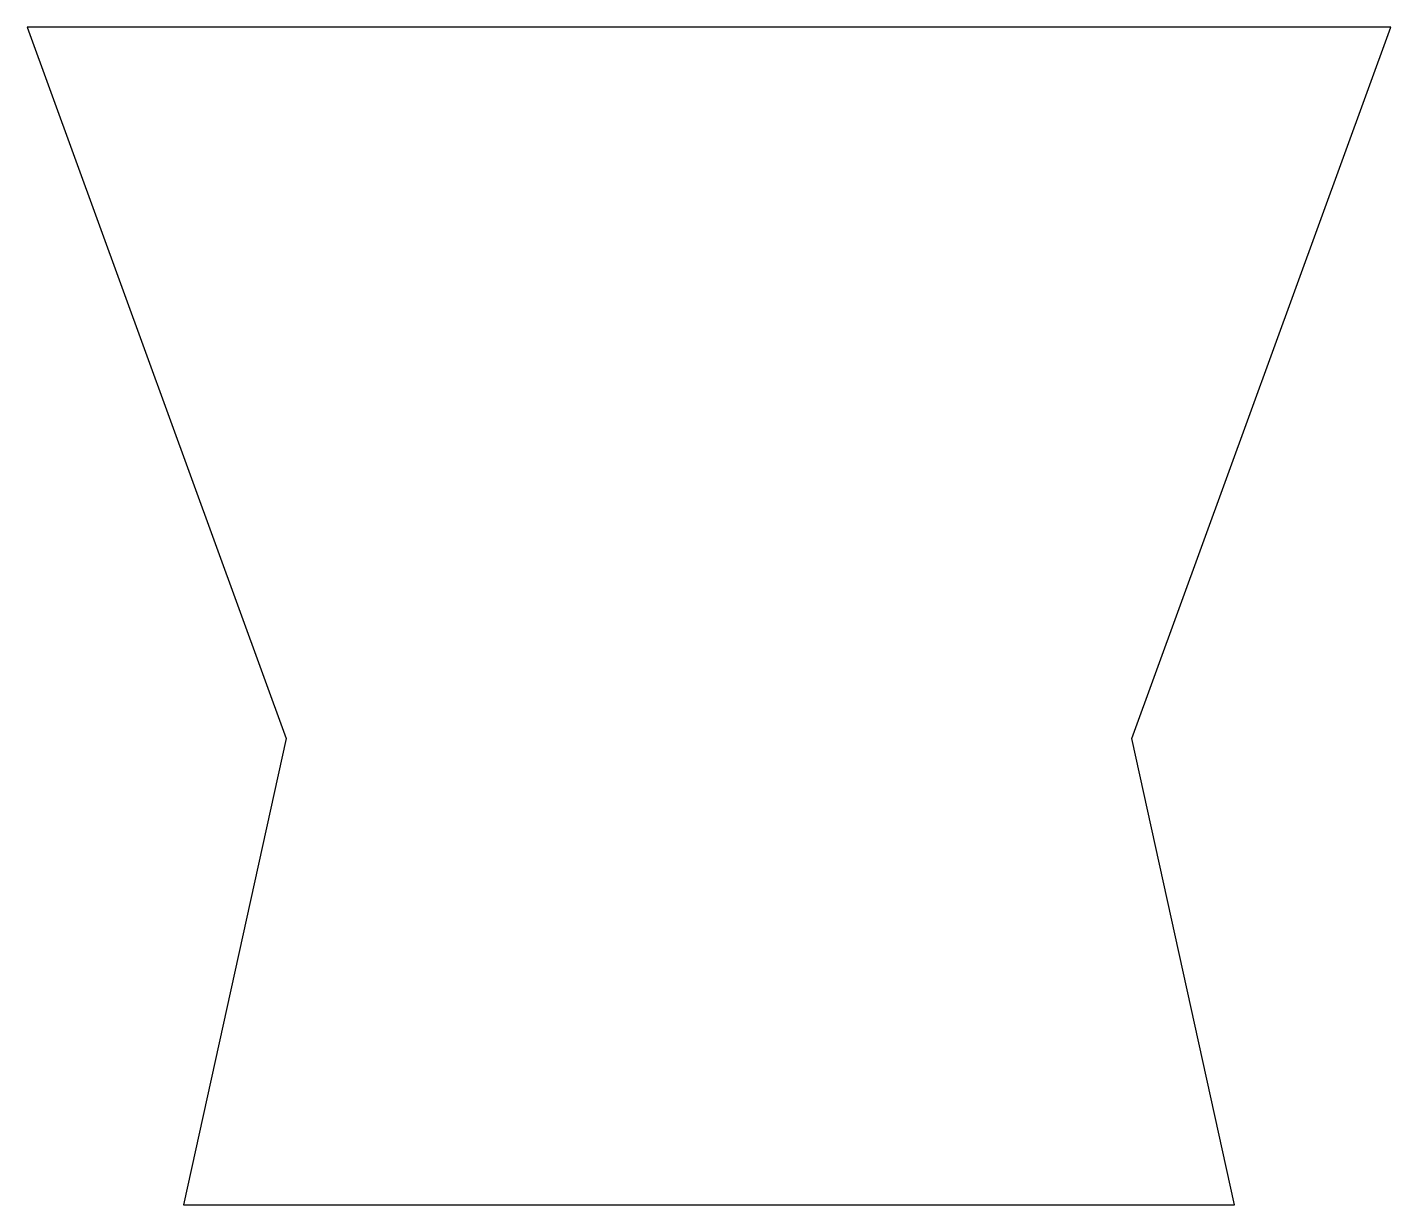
# Model space of a CAD drawing. Extents: x -2.78 to 2.78, y -0.3 to 4.5.
import ezdxf

# ---------------------------------------------------------------- set-up
doc = ezdxf.new("R2010")
doc.units = 0

msp = doc.modelspace()

# ---------------------------------------------------------------- linework, layer by layer
msp.add_lwpolyline([(-2.142856, -0.3), (2.142856, -0.3), (1.725208, 1.6), (2.780722, 4.5), (-2.780722, 4.5), (-1.725208, 1.6)], close=True)

doc.saveas('drawing.dxf')
